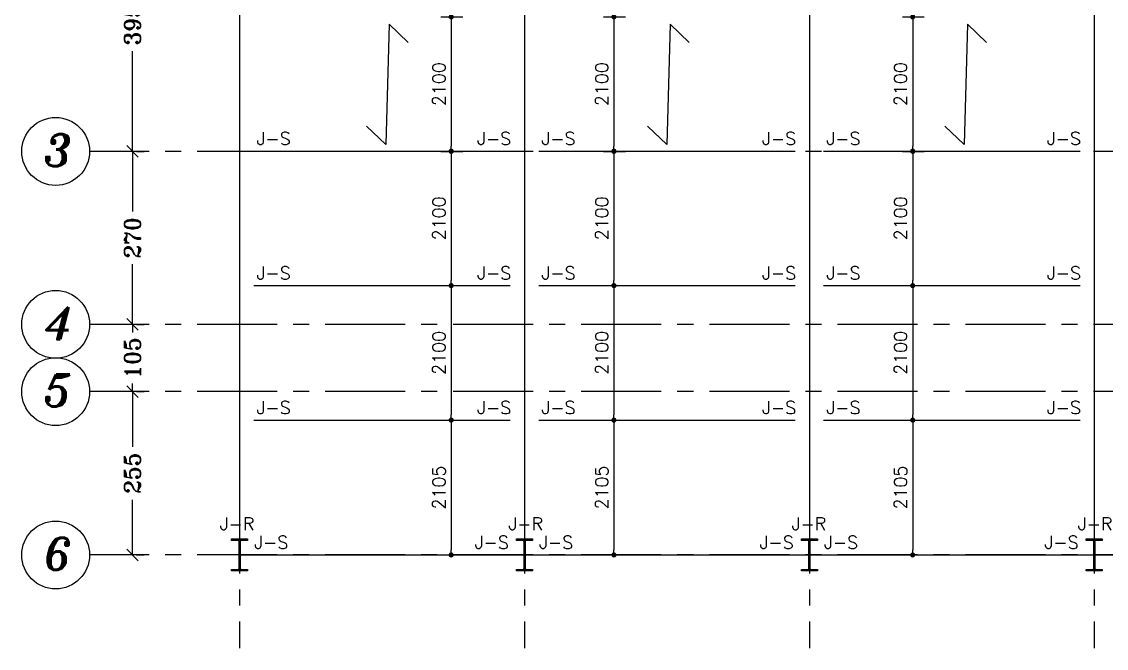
# Model space of a CAD drawing. Header units: inches. Extents: x 1387 to 2676, y -3005 to -2136.
# Drawn here: x 2567.57 to 2584.51, y -2603.45 to -2593.66 of the extents above; entities that cross this region are included whole.
import ezdxf
from ezdxf.enums import TextEntityAlignment as Align

# ---------------------------------------------------------------- set-up
doc = ezdxf.new("R2010")
doc.units = ezdxf.units.IN
doc.header["$MEASUREMENT"] = 0
doc.linetypes.add('CENTER', pattern=[2, 1.25, -0.25, 0.25, -0.25])
doc.linetypes.add('DASHDOTX2', pattern=[2, 1, -0.5, 0, -0.5])
for name, color, linetype in [('1', 1, 'Continuous'), ('3G', 3, 'Continuous'), ('6M', 6, 'Continuous'), ('AA-IPE300', 27, 'Continuous'), ('Ax', 1, 'DASHDOTX2'), ('AXE', 1, 'CENTER'), ('DIM', 8, 'Continuous'), ('Layer4', 118, 'Continuous'), ('MEMBER TEXT', 7, 'Continuous'), ('text1', 255, 'Continuous')]:
    doc.layers.add(name, color=color, linetype=linetype)
doc.styles.add('ITALICT', font='italict')
doc.styles.add('ROMANS', font='ROMANS')
doc.styles.add('ROMANT', font='romant')
doc.dimstyles.new('1-100r', dxfattribs={"dimscale": 0, "dimtxt": 0.25, "dimasz": 0.18, "dimexe": 0.18, "dimexo": 0.0625, "dimgap": 0.09, "dimtad": 0, "dimdec": 0, "dimlfac": 100, "dimzin": 0, "dimdsep": 46, "dimtxsty": 'ROMANT', "dimblk": 'OBLIQUE', "dimcen": 0.09, "dimclrd": 1, "dimclre": 1, "dimclrt": 2, "dimadec": 0, "dimazin": 0, "dimtfac": 1, "dimtdec": 0, "dimtofl": 0, "dimtmove": 2, "dimatfit": 3, "dimldrblk": 'OBLIQUE', "dimfxl": 0.18, "dimtolj": 1, "dimtzin": 0, "dimarcsym": 0})
doc.dimstyles.new('Copy of 1-100', dxfattribs={"dimtxt": 0.2, "dimasz": 0.08, "dimexe": 0.18, "dimexo": 0.0625, "dimgap": 0.09, "dimtad": 1, "dimdec": 0, "dimlfac": 1000, "dimdsep": 46, "dimtxsty": 'ROMANT', "dimblk": 'DOT', "dimcen": 0.09, "dimclrd": 1, "dimclre": 1, "dimclrt": 3, "dimadec": 0, "dimazin": 0, "dimtfac": 1, "dimtdec": 0, "dimtix": 1, "dimtofl": 0, "dimtmove": 2, "dimatfit": 3, "dimldrblk": 'DOT', "dimfxl": 1, "dimtolj": 1, "dimarcsym": 0})

# ---------------------------------------------------------------- blocks, each defined once
blk = doc.blocks.new('_Oblique')
at = {"color": 0, "linetype": 'ByBlock', "lineweight": -2}
blk.add_line((-0.5, -0.5), (0.5, 0.5), dxfattribs=at)
blk = doc.blocks.new('*D338')
at = {"layer": 'Defpoints', "color": 0, "ltscale": 0.05, "transparency": 16777216}
for p in [(2569.366, -2591.736), (2569.304, -2595.688), (2569.304, -2595.688)]:
    blk.add_point(p, dxfattribs=at)
at = {"layer": 'Layer4', "color": 1, "lineweight": -2, "ltscale": 0.05, "transparency": 16777216}
for p, q in [((2569.304, -2591.736), (2569.124, -2591.736)), ((2569.304, -2591.736), (2569.304, -2593.3)), ((2569.304, -2595.688), (2569.304, -2594.123)), ((2569.367, -2595.688), (2569.484, -2595.688))]:
    blk.add_line(p, q, dxfattribs=at)
at = {"layer": 'Layer4', "color": 1, "lineweight": -2, "ltscale": 0.05, "transparency": 16777216, "xscale": 0.18, "yscale": 0.18, "zscale": 0.18}
for p, rotation in [((2569.304, -2591.736), 90), ((2569.304, -2595.688), 270)]:
    blk.add_blockref('_Oblique', p, dxfattribs=dict(at, rotation=rotation))
at = {"layer": 'Layer4', "color": 2, "ltscale": 0.05, "transparency": 16777216, "insert": (2569.304, -2593.712), "char_height": 0.25, "attachment_point": 5, "rotation": 90, "style": 'ROMANT'}
blk.add_mtext('\\A1;395', dxfattribs=at)
blk = doc.blocks.new('*D339')
at = {"layer": 'Defpoints', "color": 0, "ltscale": 0.05, "transparency": 16777216}
for p in [(2569.304, -2598.388), (2569.304, -2599.438), (2569.304, -2599.438)]:
    blk.add_point(p, dxfattribs=at)
at = {"layer": 'Layer4', "color": 1, "lineweight": -2, "ltscale": 0.05, "transparency": 16777216}
for p, q in [((2569.304, -2598.388), (2569.304, -2598.514)), ((2569.367, -2598.388), (2569.484, -2598.388)), ((2569.304, -2599.438), (2569.304, -2599.313)), ((2569.367, -2599.438), (2569.484, -2599.438))]:
    blk.add_line(p, q, dxfattribs=at)
at = {"layer": 'Layer4', "color": 1, "lineweight": -2, "ltscale": 0.05, "transparency": 16777216, "xscale": 0.18, "yscale": 0.18, "zscale": 0.18}
for p, rotation in [((2569.304, -2598.388), 90), ((2569.304, -2599.438), 270)]:
    blk.add_blockref('_Oblique', p, dxfattribs=dict(at, rotation=rotation))
at = {"layer": 'Layer4', "color": 2, "ltscale": 0.05, "transparency": 16777216, "insert": (2569.304, -2598.913), "char_height": 0.25, "attachment_point": 5, "rotation": 90, "style": 'ROMANT'}
blk.add_mtext('\\A1;105', dxfattribs=at)
blk = doc.blocks.new('*D340')
at = {"layer": 'Defpoints', "color": 0, "ltscale": 0.05, "transparency": 16777216}
for p in [(2569.304, -2599.438), (2569.304, -2601.988), (2569.304, -2601.988)]:
    blk.add_point(p, dxfattribs=at)
at = {"layer": 'Layer4', "color": 1, "lineweight": -2, "ltscale": 0.05, "transparency": 16777216}
for p, q in [((2569.304, -2599.438), (2569.304, -2600.302)), ((2569.367, -2599.438), (2569.484, -2599.438)), ((2569.304, -2601.988), (2569.304, -2601.125)), ((2569.367, -2601.988), (2569.484, -2601.988))]:
    blk.add_line(p, q, dxfattribs=at)
at = {"layer": 'Layer4', "color": 1, "lineweight": -2, "ltscale": 0.05, "transparency": 16777216, "xscale": 0.18, "yscale": 0.18, "zscale": 0.18}
for p, rotation in [((2569.304, -2599.438), 90), ((2569.304, -2601.988), 270)]:
    blk.add_blockref('_Oblique', p, dxfattribs=dict(at, rotation=rotation))
at = {"layer": 'Layer4', "color": 2, "ltscale": 0.05, "transparency": 16777216, "insert": (2569.304, -2600.713), "char_height": 0.25, "attachment_point": 5, "rotation": 90, "style": 'ROMANT'}
blk.add_mtext('\\A1;255', dxfattribs=at)
blk = doc.blocks.new('*D331')
at = {"layer": 'Defpoints', "color": 0, "ltscale": 0.05, "transparency": 16777216}
for p in [(2569.304, -2595.688), (2569.304, -2598.388), (2569.304, -2598.388)]:
    blk.add_point(p, dxfattribs=at)
at = {"layer": 'Layer4', "color": 1, "lineweight": -2, "ltscale": 0.05, "transparency": 16777216}
for p, q in [((2569.304, -2595.688), (2569.304, -2596.627)), ((2569.367, -2595.688), (2569.484, -2595.688)), ((2569.304, -2598.388), (2569.304, -2597.45)), ((2569.367, -2598.388), (2569.484, -2598.388))]:
    blk.add_line(p, q, dxfattribs=at)
at = {"layer": 'Layer4', "color": 1, "lineweight": -2, "ltscale": 0.05, "transparency": 16777216, "xscale": 0.18, "yscale": 0.18, "zscale": 0.18}
for p, rotation in [((2569.304, -2595.688), 90), ((2569.304, -2598.388), 270)]:
    blk.add_blockref('_Oblique', p, dxfattribs=dict(at, rotation=rotation))
at = {"layer": 'Layer4', "color": 2, "ltscale": 0.05, "transparency": 16777216, "insert": (2569.304, -2597.038), "char_height": 0.25, "attachment_point": 5, "rotation": 90, "style": 'ROMANT'}
blk.add_mtext('\\A1;270', dxfattribs=at)
blk = doc.blocks.new('DOT')
at = {"layer": 'DIM', "color": 0, "linetype": 'ByBlock'}
blk.add_line((-0.5, 0), (-1, 0), dxfattribs=at)
at = {"layer": 'DIM', "color": 0, "linetype": 'ByBlock', "const_width": 0.5}
blk.add_lwpolyline([(-0.25, 0, 1), (0.25, 0, 1)], format="xyb", close=True, dxfattribs=at)
blk = doc.blocks.new('*D341')
at = {"color": 1, "lineweight": -2, "transparency": 16777216}
for p, q in [((2574.121, -2599.883), (2574.462, -2599.883)), ((2574.282, -2599.963), (2574.282, -2601.908)), ((2574.121, -2601.988), (2574.462, -2601.988))]:
    blk.add_line(p, q, dxfattribs=at)
at = {"layer": 'Defpoints', "color": 0, "transparency": 16777216}
for p in [(2574.058, -2599.883), (2574.058, -2601.988), (2574.282, -2601.988)]:
    blk.add_point(p, dxfattribs=at)
at = {"color": 1, "lineweight": -2, "transparency": 16777216, "xscale": 0.08, "yscale": 0.08, "zscale": 0.08}
for p, rotation in [((2574.282, -2599.883), 90), ((2574.282, -2601.988), 270)]:
    blk.add_blockref('DOT', p, dxfattribs=dict(at, rotation=rotation))
at = {"color": 3, "transparency": 16777216, "insert": (2574.092, -2600.936), "char_height": 0.2, "attachment_point": 5, "rotation": 90, "style": 'ROMANT'}
blk.add_mtext('\\A1;2105', dxfattribs=at)
blk = doc.blocks.new('_Dot')
at = {"layer": 'DIM', "color": 0, "lineweight": -2}
blk.add_line((-0.5, 0), (-1, 0), dxfattribs=at)
at = {"layer": 'DIM', "color": 0, "const_width": 0.5}
blk.add_lwpolyline([(-0.25, 0, 1), (0.25, 0, 1)], format="xyb", close=True, dxfattribs=at)
blk = doc.blocks.new('*D342')
at = {"color": 1, "lineweight": -2, "transparency": 16777216}
for p, q in [((2574.121, -2597.783), (2574.462, -2597.783)), ((2574.282, -2597.863), (2574.282, -2599.803)), ((2574.121, -2599.883), (2574.462, -2599.883))]:
    blk.add_line(p, q, dxfattribs=at)
at = {"layer": 'Defpoints', "color": 0, "transparency": 16777216}
for p in [(2574.058, -2597.783), (2574.058, -2599.883), (2574.282, -2599.883)]:
    blk.add_point(p, dxfattribs=at)
at = {"color": 1, "lineweight": -2, "transparency": 16777216, "xscale": 0.08, "yscale": 0.08, "zscale": 0.08}
for p, rotation in [((2574.282, -2597.783), 90), ((2574.282, -2599.883), 270)]:
    blk.add_blockref('DOT', p, dxfattribs=dict(at, rotation=rotation))
at = {"color": 3, "transparency": 16777216, "insert": (2574.092, -2598.833), "char_height": 0.2, "attachment_point": 5, "rotation": 90, "style": 'ROMANT'}
blk.add_mtext('\\A1;2100', dxfattribs=at)
blk = doc.blocks.new('*D343')
at = {"color": 1, "lineweight": -2, "transparency": 16777216}
for p, q in [((2574.121, -2595.683), (2574.462, -2595.683)), ((2574.282, -2595.763), (2574.282, -2597.703)), ((2574.121, -2597.783), (2574.462, -2597.783))]:
    blk.add_line(p, q, dxfattribs=at)
at = {"layer": 'Defpoints', "color": 0, "transparency": 16777216}
for p in [(2574.058, -2595.683), (2574.058, -2597.783), (2574.282, -2597.783)]:
    blk.add_point(p, dxfattribs=at)
at = {"color": 1, "lineweight": -2, "transparency": 16777216, "xscale": 0.08, "yscale": 0.08, "zscale": 0.08}
for p, rotation in [((2574.282, -2595.683), 90), ((2574.282, -2597.783), 270)]:
    blk.add_blockref('DOT', p, dxfattribs=dict(at, rotation=rotation))
at = {"color": 3, "transparency": 16777216, "insert": (2574.092, -2596.733), "char_height": 0.2, "attachment_point": 5, "rotation": 90, "style": 'ROMANT'}
blk.add_mtext('\\A1;2100', dxfattribs=at)
blk = doc.blocks.new('*D344')
at = {"color": 1, "lineweight": -2, "transparency": 16777216}
for p, q in [((2574.121, -2593.588), (2574.462, -2593.588)), ((2574.282, -2593.668), (2574.282, -2595.608)), ((2574.121, -2595.688), (2574.462, -2595.688))]:
    blk.add_line(p, q, dxfattribs=at)
at = {"layer": 'Defpoints', "color": 0, "transparency": 16777216}
for p in [(2574.058, -2593.588), (2574.058, -2595.688), (2574.282, -2595.688)]:
    blk.add_point(p, dxfattribs=at)
at = {"color": 1, "lineweight": -2, "transparency": 16777216, "xscale": 0.08, "yscale": 0.08, "zscale": 0.08}
for p, rotation in [((2574.282, -2593.588), 90), ((2574.282, -2595.688), 270)]:
    blk.add_blockref('DOT', p, dxfattribs=dict(at, rotation=rotation))
at = {"color": 3, "transparency": 16777216, "insert": (2574.092, -2594.638), "char_height": 0.2, "attachment_point": 5, "rotation": 90, "style": 'ROMANT'}
blk.add_mtext('\\A1;2100', dxfattribs=at)
blk = doc.blocks.new('*D546')
at = {"color": 1, "lineweight": -2, "transparency": 16777216}
for p, q in [((2576.662, -2599.883), (2577.004, -2599.883)), ((2576.824, -2599.963), (2576.824, -2601.908)), ((2576.662, -2601.988), (2577.004, -2601.988))]:
    blk.add_line(p, q, dxfattribs=at)
at = {"layer": 'Defpoints', "color": 0, "transparency": 16777216}
for p in [(2576.6, -2599.883), (2576.6, -2601.988), (2576.824, -2601.988)]:
    blk.add_point(p, dxfattribs=at)
at = {"color": 1, "lineweight": -2, "transparency": 16777216, "xscale": 0.08, "yscale": 0.08, "zscale": 0.08}
for p, rotation in [((2576.824, -2599.883), 90), ((2576.824, -2601.988), 270)]:
    blk.add_blockref('DOT', p, dxfattribs=dict(at, rotation=rotation))
at = {"color": 3, "transparency": 16777216, "insert": (2576.634, -2600.936), "char_height": 0.2, "attachment_point": 5, "rotation": 90, "style": 'ROMANT'}
blk.add_mtext('\\A1;2105', dxfattribs=at)
blk = doc.blocks.new('*D547')
at = {"color": 1, "lineweight": -2, "transparency": 16777216}
for p, q in [((2576.662, -2597.783), (2577.004, -2597.783)), ((2576.824, -2597.863), (2576.824, -2599.803)), ((2576.662, -2599.883), (2577.004, -2599.883))]:
    blk.add_line(p, q, dxfattribs=at)
at = {"layer": 'Defpoints', "color": 0, "transparency": 16777216}
for p in [(2576.6, -2597.783), (2576.6, -2599.883), (2576.824, -2599.883)]:
    blk.add_point(p, dxfattribs=at)
at = {"color": 1, "lineweight": -2, "transparency": 16777216, "xscale": 0.08, "yscale": 0.08, "zscale": 0.08}
for p, rotation in [((2576.824, -2597.783), 90), ((2576.824, -2599.883), 270)]:
    blk.add_blockref('DOT', p, dxfattribs=dict(at, rotation=rotation))
at = {"color": 3, "transparency": 16777216, "insert": (2576.634, -2598.833), "char_height": 0.2, "attachment_point": 5, "rotation": 90, "style": 'ROMANT'}
blk.add_mtext('\\A1;2100', dxfattribs=at)
blk = doc.blocks.new('*D548')
at = {"color": 1, "lineweight": -2, "transparency": 16777216}
for p, q in [((2576.662, -2595.683), (2577.004, -2595.683)), ((2576.824, -2595.763), (2576.824, -2597.703)), ((2576.662, -2597.783), (2577.004, -2597.783))]:
    blk.add_line(p, q, dxfattribs=at)
at = {"layer": 'Defpoints', "color": 0, "transparency": 16777216}
for p in [(2576.6, -2595.683), (2576.6, -2597.783), (2576.824, -2597.783)]:
    blk.add_point(p, dxfattribs=at)
at = {"color": 1, "lineweight": -2, "transparency": 16777216, "xscale": 0.08, "yscale": 0.08, "zscale": 0.08}
for p, rotation in [((2576.824, -2595.683), 90), ((2576.824, -2597.783), 270)]:
    blk.add_blockref('DOT', p, dxfattribs=dict(at, rotation=rotation))
at = {"color": 3, "transparency": 16777216, "insert": (2576.634, -2596.733), "char_height": 0.2, "attachment_point": 5, "rotation": 90, "style": 'ROMANT'}
blk.add_mtext('\\A1;2100', dxfattribs=at)
blk = doc.blocks.new('*D549')
at = {"color": 1, "lineweight": -2, "transparency": 16777216}
for p, q in [((2576.662, -2593.588), (2577.004, -2593.588)), ((2576.824, -2593.668), (2576.824, -2595.608)), ((2576.662, -2595.688), (2577.004, -2595.688))]:
    blk.add_line(p, q, dxfattribs=at)
at = {"layer": 'Defpoints', "color": 0, "transparency": 16777216}
for p in [(2576.6, -2593.588), (2576.6, -2595.688), (2576.824, -2595.688)]:
    blk.add_point(p, dxfattribs=at)
at = {"color": 1, "lineweight": -2, "transparency": 16777216, "xscale": 0.08, "yscale": 0.08, "zscale": 0.08}
for p, rotation in [((2576.824, -2593.588), 90), ((2576.824, -2595.688), 270)]:
    blk.add_blockref('DOT', p, dxfattribs=dict(at, rotation=rotation))
at = {"color": 3, "transparency": 16777216, "insert": (2576.634, -2594.638), "char_height": 0.2, "attachment_point": 5, "rotation": 90, "style": 'ROMANT'}
blk.add_mtext('\\A1;2100', dxfattribs=at)
blk = doc.blocks.new('*D553')
at = {"color": 1, "lineweight": -2, "transparency": 16777216}
for p, q in [((2581.33, -2599.883), (2581.671, -2599.883)), ((2581.491, -2599.963), (2581.491, -2601.908)), ((2581.33, -2601.988), (2581.671, -2601.988))]:
    blk.add_line(p, q, dxfattribs=at)
at = {"layer": 'Defpoints', "color": 0, "transparency": 16777216}
for p in [(2581.267, -2599.883), (2581.267, -2601.988), (2581.491, -2601.988)]:
    blk.add_point(p, dxfattribs=at)
at = {"color": 1, "lineweight": -2, "transparency": 16777216, "xscale": 0.08, "yscale": 0.08, "zscale": 0.08}
for p, rotation in [((2581.491, -2599.883), 90), ((2581.491, -2601.988), 270)]:
    blk.add_blockref('DOT', p, dxfattribs=dict(at, rotation=rotation))
at = {"color": 3, "transparency": 16777216, "insert": (2581.301, -2600.936), "char_height": 0.2, "attachment_point": 5, "rotation": 90, "style": 'ROMANT'}
blk.add_mtext('\\A1;2105', dxfattribs=at)
blk = doc.blocks.new('*D554')
at = {"color": 1, "lineweight": -2, "transparency": 16777216}
for p, q in [((2581.33, -2597.783), (2581.671, -2597.783)), ((2581.491, -2597.863), (2581.491, -2599.803)), ((2581.33, -2599.883), (2581.671, -2599.883))]:
    blk.add_line(p, q, dxfattribs=at)
at = {"layer": 'Defpoints', "color": 0, "transparency": 16777216}
for p in [(2581.267, -2597.783), (2581.267, -2599.883), (2581.491, -2599.883)]:
    blk.add_point(p, dxfattribs=at)
at = {"color": 1, "lineweight": -2, "transparency": 16777216, "xscale": 0.08, "yscale": 0.08, "zscale": 0.08}
for p, rotation in [((2581.491, -2597.783), 90), ((2581.491, -2599.883), 270)]:
    blk.add_blockref('DOT', p, dxfattribs=dict(at, rotation=rotation))
at = {"color": 3, "transparency": 16777216, "insert": (2581.301, -2598.833), "char_height": 0.2, "attachment_point": 5, "rotation": 90, "style": 'ROMANT'}
blk.add_mtext('\\A1;2100', dxfattribs=at)
blk = doc.blocks.new('*D555')
at = {"color": 1, "lineweight": -2, "transparency": 16777216}
for p, q in [((2581.33, -2595.683), (2581.671, -2595.683)), ((2581.491, -2595.763), (2581.491, -2597.703)), ((2581.33, -2597.783), (2581.671, -2597.783))]:
    blk.add_line(p, q, dxfattribs=at)
at = {"layer": 'Defpoints', "color": 0, "transparency": 16777216}
for p in [(2581.267, -2595.683), (2581.267, -2597.783), (2581.491, -2597.783)]:
    blk.add_point(p, dxfattribs=at)
at = {"color": 1, "lineweight": -2, "transparency": 16777216, "xscale": 0.08, "yscale": 0.08, "zscale": 0.08}
for p, rotation in [((2581.491, -2595.683), 90), ((2581.491, -2597.783), 270)]:
    blk.add_blockref('DOT', p, dxfattribs=dict(at, rotation=rotation))
at = {"color": 3, "transparency": 16777216, "insert": (2581.301, -2596.733), "char_height": 0.2, "attachment_point": 5, "rotation": 90, "style": 'ROMANT'}
blk.add_mtext('\\A1;2100', dxfattribs=at)
blk = doc.blocks.new('*D556')
at = {"color": 1, "lineweight": -2, "transparency": 16777216}
for p, q in [((2581.33, -2593.588), (2581.671, -2593.588)), ((2581.491, -2593.668), (2581.491, -2595.608)), ((2581.33, -2595.688), (2581.671, -2595.688))]:
    blk.add_line(p, q, dxfattribs=at)
at = {"layer": 'Defpoints', "color": 0, "transparency": 16777216}
for p in [(2581.267, -2593.588), (2581.267, -2595.688), (2581.491, -2595.688)]:
    blk.add_point(p, dxfattribs=at)
at = {"color": 1, "lineweight": -2, "transparency": 16777216, "xscale": 0.08, "yscale": 0.08, "zscale": 0.08}
for p, rotation in [((2581.491, -2593.588), 90), ((2581.491, -2595.688), 270)]:
    blk.add_blockref('DOT', p, dxfattribs=dict(at, rotation=rotation))
at = {"color": 3, "transparency": 16777216, "insert": (2581.301, -2594.638), "char_height": 0.2, "attachment_point": 5, "rotation": 90, "style": 'ROMANT'}
blk.add_mtext('\\A1;2100', dxfattribs=at)

msp = doc.modelspace()

# ---------------------------------------------------------------- hatches: boundary and pattern name
for points in [[(2570.970024, -2601.763103), (2570.958548, -2601.763103, 0.414414444), (2570.970024, -2601.774587)], [(2570.985024, -2601.763103), (2570.9965, -2601.763103, -0.414414444), (2570.985024, -2601.774587)], [(2575.420024, -2601.763103), (2575.408548, -2601.763103, 0.414414444), (2575.420024, -2601.774587)], [(2575.435024, -2601.763103), (2575.4465, -2601.763103, -0.414414444), (2575.435024, -2601.774587)], [(2579.870024, -2601.763103), (2579.858548, -2601.763103, 0.414414444), (2579.870024, -2601.774587)], [(2579.885024, -2601.763103), (2579.8965, -2601.763103, -0.414414444), (2579.885024, -2601.774587)], [(2584.320024, -2601.763103), (2584.308548, -2601.763103, 0.414414444), (2584.320024, -2601.774587)], [(2584.335024, -2601.763103), (2584.3465, -2601.763103, -0.414414444), (2584.335024, -2601.774587)], [(2570.970024, -2602.213143), (2570.958548, -2602.213143, -0.414414444), (2570.970024, -2602.201658)], [(2570.985024, -2602.213143), (2570.9965, -2602.213143, 0.414414444), (2570.985024, -2602.201658)], [(2575.420024, -2602.213143), (2575.408548, -2602.213143, -0.414414444), (2575.420024, -2602.201658)], [(2575.435024, -2602.213143), (2575.4465, -2602.213143, 0.414414444), (2575.435024, -2602.201658)], [(2579.870024, -2602.213143), (2579.858548, -2602.213143, -0.414414444), (2579.870024, -2602.201658)], [(2579.885024, -2602.213143), (2579.8965, -2602.213143, 0.414414444), (2579.885024, -2602.201658)], [(2584.320024, -2602.213143), (2584.308548, -2602.213143, -0.414414444), (2584.320024, -2602.201658)], [(2584.335024, -2602.213143), (2584.3465, -2602.213143, 0.414414444), (2584.335024, -2602.201658)]]:
    msp.add_hatch(color=1).paths.add_polyline_path(points)

# ---------------------------------------------------------------- linework, layer by layer
at = {"color": 1, "linetype": 'Continuous'}
for p, q in [((2573.313048, -2593.701913, -0.005), (2573.259615, -2595.579875, -0.005)), ((2573.313048, -2593.701913, -0.005), (2573.610997, -2593.985671, -0.005)), ((2577.70148, -2593.701913, -0.005), (2577.648048, -2595.579875, -0.005)), ((2577.70148, -2593.701913, -0.005), (2577.99943, -2593.985671, -0.005)), ((2582.345759, -2593.701913, -0.005), (2582.292326, -2595.579875, -0.005)), ((2582.345759, -2593.701913, -0.005), (2582.643708, -2593.985671, -0.005)), ((2572.961666, -2595.296117, -0.005), (2573.259615, -2595.579875, -0.005)), ((2577.350098, -2595.296117, -0.005), (2577.648048, -2595.579875, -0.005)), ((2581.994377, -2595.296117, -0.005), (2582.292326, -2595.579875, -0.005))]:
    msp.add_line(p, q, dxfattribs=at)
at = {"layer": '1'}
for centre in [(2568.103289, -2595.688103), (2568.103289, -2598.388103), (2568.103289, -2599.438103), (2568.103289, -2601.988103)]:
    msp.add_circle(centre, 0.53, dxfattribs=at)
at = {"layer": '3G'}
for points in [[(2570.852524, -2602.238103), (2570.852524, -2602.213103), (2570.970024, -2602.213103), (2570.970024, -2601.763103), (2570.852524, -2601.763103), (2570.852524, -2601.738103), (2571.102524, -2601.738103), (2571.102524, -2601.763103), (2570.985024, -2601.763103), (2570.985024, -2602.213103), (2571.102524, -2602.213103), (2571.102524, -2602.238103)], [(2575.302524, -2602.238103), (2575.302524, -2602.213103), (2575.420024, -2602.213103), (2575.420024, -2601.763103), (2575.302524, -2601.763103), (2575.302524, -2601.738103), (2575.552524, -2601.738103), (2575.552524, -2601.763103), (2575.435024, -2601.763103), (2575.435024, -2602.213103), (2575.552524, -2602.213103), (2575.552524, -2602.238103)], [(2579.752524, -2602.238103), (2579.752524, -2602.213103), (2579.870024, -2602.213103), (2579.870024, -2601.763103), (2579.752524, -2601.763103), (2579.752524, -2601.738103), (2580.002524, -2601.738103), (2580.002524, -2601.763103), (2579.885024, -2601.763103), (2579.885024, -2602.213103), (2580.002524, -2602.213103), (2580.002524, -2602.238103)], [(2584.202524, -2602.238103), (2584.202524, -2602.213103), (2584.320024, -2602.213103), (2584.320024, -2601.763103), (2584.202524, -2601.763103), (2584.202524, -2601.738103), (2584.452524, -2601.738103), (2584.452524, -2601.763103), (2584.335024, -2601.763103), (2584.335024, -2602.213103), (2584.452524, -2602.213103), (2584.452524, -2602.238103)]]:
    msp.add_lwpolyline(points, close=True, dxfattribs=at)
for centre, start, end in [((2570.970024, -2601.763111), 180.1579269, 270.1579269), ((2570.985024, -2601.763111), 269.8420731, 359.8420731), ((2570.985024, -2601.763111), 269.8420731, 359.8420731), ((2575.420024, -2601.763111), 180.1579269, 270.1579269), ((2575.435024, -2601.763111), 269.8420731, 359.8420731), ((2575.435024, -2601.763111), 269.8420731, 359.8420731), ((2579.870024, -2601.763111), 180.1579269, 270.1579269), ((2579.885024, -2601.763111), 269.8420731, 359.8420731), ((2579.885024, -2601.763111), 269.8420731, 359.8420731), ((2584.320024, -2601.763111), 180.1579269, 270.1579269), ((2584.335024, -2601.763111), 269.8420731, 359.8420731), ((2584.335024, -2601.763111), 269.8420731, 359.8420731), ((2570.970024, -2602.213135), 89.8420731, 179.8420731), ((2570.970024, -2602.213135), 89.8420731, 179.8420731), ((2570.985024, -2602.213135), 0.1579269, 90.1579269), ((2570.985024, -2602.213135), 0.1579269, 90.1579269), ((2570.985024, -2602.213135), 0.1579269, 90.1579269), ((2575.420024, -2602.213135), 89.8420731, 179.8420731), ((2575.420024, -2602.213135), 89.8420731, 179.8420731), ((2575.435024, -2602.213135), 0.1579269, 90.1579269), ((2575.435024, -2602.213135), 0.1579269, 90.1579269), ((2575.435024, -2602.213135), 0.1579269, 90.1579269), ((2579.870024, -2602.213135), 89.8420731, 179.8420731), ((2579.870024, -2602.213135), 89.8420731, 179.8420731), ((2579.885024, -2602.213135), 0.1579269, 90.1579269), ((2579.885024, -2602.213135), 0.1579269, 90.1579269), ((2579.885024, -2602.213135), 0.1579269, 90.1579269), ((2584.320024, -2602.213135), 89.8420731, 179.8420731), ((2584.320024, -2602.213135), 89.8420731, 179.8420731), ((2584.335024, -2602.213135), 0.1579269, 90.1579269), ((2584.335024, -2602.213135), 0.1579269, 90.1579269), ((2584.335024, -2602.213135), 0.1579269, 90.1579269)]:
    msp.add_arc(centre, 0.011476, start, end, dxfattribs=at)
at = {"layer": '6M'}
for p, q in [((2570.977524, -2587.533386), (2570.977524, -2601.738103)), ((2575.427524, -2587.533386), (2575.427524, -2601.738103)), ((2579.877524, -2587.533386), (2579.877524, -2601.738103)), ((2584.327524, -2587.533386), (2584.327524, -2601.738103))]:
    msp.add_line(p, q, dxfattribs=at)
at = {"layer": 'AA-IPE300', "color": 3}
for p, q in [((2571.200024, -2595.683386), (2575.205024, -2595.683386)), ((2575.650024, -2595.683386), (2579.655024, -2595.683386)), ((2580.100024, -2595.683386), (2584.105024, -2595.683386)), ((2571.200024, -2597.783386), (2575.205024, -2597.783386)), ((2575.650024, -2597.783386), (2579.655024, -2597.783386)), ((2580.100024, -2597.783386), (2584.105024, -2597.783386)), ((2571.200024, -2599.883386), (2575.205024, -2599.883386)), ((2575.650024, -2599.883386), (2579.655024, -2599.883386)), ((2580.100024, -2599.883386), (2584.105024, -2599.883386)), ((2570.977524, -2601.988103), (2600.593526, -2601.988103))]:
    msp.add_line(p, q, dxfattribs=at)
at = {"layer": 'Ax', "linetype": 'Continuous'}
for p, q in [((2569.466075, -2595.688103), (2568.633289, -2595.688103)), ((2569.466075, -2598.388103), (2568.633289, -2598.388103)), ((2569.466075, -2599.438103), (2568.633289, -2599.438103)), ((2569.466075, -2601.988103), (2568.633289, -2601.988103))]:
    msp.add_line(p, q, dxfattribs=at)
at = {"layer": 'AXE'}
for p, q in [((2570.977524, -2585.028509), (2570.977524, -2603.445476)), ((2575.427524, -2585.028509), (2575.427524, -2603.445476)), ((2579.877524, -2585.028509), (2579.877524, -2603.445476)), ((2584.327524, -2585.028509), (2584.327524, -2603.445476)), ((2603.564333, -2595.688103), (2569.466075, -2595.688103)), ((2603.564333, -2598.388103), (2569.466075, -2598.388103)), ((2603.564333, -2599.438103), (2569.466075, -2599.438103)), ((2603.564333, -2601.988103), (2569.466075, -2601.988103))]:
    msp.add_line(p, q, dxfattribs=at)

# ---------------------------------------------------------------- texts
at = {"layer": 'MEMBER TEXT', "color": 3, "ltscale": 2, "style": 'ROMANS'}
for s, p in [('J-S', (2571.508884, -2595.486582)), ('J-S', (2574.953594, -2595.486582)), ('J-S', (2575.958884, -2595.486582)), ('J-S', (2579.403594, -2595.486582)), ('J-S', (2580.408884, -2595.486582)), ('J-S', (2583.853594, -2595.486582)), ('J-S', (2571.508884, -2597.586582)), ('J-S', (2574.953594, -2597.586582)), ('J-S', (2575.958884, -2597.586582)), ('J-S', (2579.403594, -2597.586582)), ('J-S', (2580.408884, -2597.586582)), ('J-S', (2583.853594, -2597.586582)), ('J-S', (2571.508884, -2599.686582)), ('J-S', (2574.953594, -2599.686582)), ('J-S', (2575.958884, -2599.686582)), ('J-S', (2579.403594, -2599.686582)), ('J-S', (2580.408884, -2599.686582)), ('J-S', (2583.853594, -2599.686582)), ('J-R', (2570.93789, -2601.501867)), ('J-R', (2575.446764, -2601.501867)), ('J-R', (2579.871397, -2601.501867)), ('J-R', (2584.340724, -2601.501867)), ('J-S', (2571.471564, -2601.791299)), ('J-S', (2574.916274, -2601.791299)), ('J-S', (2575.921564, -2601.791299)), ('J-S', (2579.366274, -2601.791299)), ('J-S', (2580.371564, -2601.791299)), ('J-S', (2583.816274, -2601.791299))]:
    msp.add_text(s, height=0.2, dxfattribs=at).set_placement(p, align=Align.MIDDLE)
at = {"layer": 'text1', "style": 'ITALICT'}
for s, p in [('3', (2568.142252, -2595.669879)), ('4', (2568.142252, -2598.369879)), ('5', (2568.142252, -2599.419879)), ('6', (2568.142252, -2601.969879))]:
    msp.add_text(s, height=0.5, dxfattribs=at).set_placement(p, align=Align.MIDDLE_CENTER)

# ---------------------------------------------------------------- dimensions: what is measured, and where the dimension line sits
for base, p1, p2, picture, middle in [((2574.2822, -2595.688103), (2574.058318, -2593.588103), (2574.058318, -2595.688103), '*D344', (2574.0922, -2594.638103)), ((2576.823732, -2595.688103), (2576.599849, -2593.588103), (2576.599849, -2595.688103), '*D549', (2576.633732, -2594.638103)), ((2581.490892, -2595.688103), (2581.26701, -2593.588103), (2581.26701, -2595.688103), '*D556', (2581.300892, -2594.638103)), ((2574.2822, -2597.783386), (2574.058318, -2595.683386), (2574.058318, -2597.783386), '*D343', (2574.0922, -2596.733386)), ((2576.823732, -2597.783386), (2576.599849, -2595.683386), (2576.599849, -2597.783386), '*D548', (2576.633732, -2596.733386)), ((2581.490892, -2597.783386), (2581.26701, -2595.683386), (2581.26701, -2597.783386), '*D555', (2581.300892, -2596.733386)), ((2574.2822, -2599.883386), (2574.058318, -2597.783386), (2574.058318, -2599.883386), '*D342', (2574.0922, -2598.833386)), ((2576.823732, -2599.883386), (2576.599849, -2597.783386), (2576.599849, -2599.883386), '*D547', (2576.633732, -2598.833386)), ((2581.490892, -2599.883386), (2581.26701, -2597.783386), (2581.26701, -2599.883386), '*D554', (2581.300892, -2598.833386)), ((2574.2822, -2601.988103), (2574.058318, -2599.883386), (2574.058318, -2601.988103), '*D341', (2574.0922, -2600.935745)), ((2576.823732, -2601.988103), (2576.599849, -2599.883386), (2576.599849, -2601.988103), '*D546', (2576.633732, -2600.935745)), ((2581.490892, -2601.988103), (2581.26701, -2599.883386), (2581.26701, -2601.988103), '*D553', (2581.300892, -2600.935745))]:
    dim = msp.add_linear_dim(base=base, p1=p1, p2=p2, angle=90, dimstyle='Copy of 1-100')
    dim.commit()
    dim.dimension.update_dxf_attribs({"geometry": picture, "text_midpoint": middle})
at = {"layer": 'Layer4', "ltscale": 0.05}
for base, p1, p2, override, picture, middle in [((2569.304129, -2595.688103), (2569.366075, -2591.735745), (2569.304129, -2595.688103), {"dimscale": 1, "dimtmove": 1, "dimfxl": 0.3}, '*D338', (2569.304129, -2593.711924)), ((2569.304129, -2598.388103), (2569.304129, -2595.688103), (2569.304129, -2598.388103), {"dimscale": 1}, '*D331', (2569.304129, -2597.038103)), ((2569.304129, -2599.438103), (2569.304129, -2598.388103), (2569.304129, -2599.438103), {"dimscale": 1, "dimtmove": 1, "dimfxl": 0.3}, '*D339', (2569.304129, -2598.913103)), ((2569.304129, -2601.988103), (2569.304129, -2599.438103), (2569.304129, -2601.988103), {"dimscale": 1}, '*D340', (2569.304129, -2600.713103))]:
    dim = msp.add_linear_dim(base=base, p1=p1, p2=p2, angle=90, dimstyle='1-100r', override=override, dxfattribs=at)
    dim.commit()
    dim.dimension.update_dxf_attribs({"geometry": picture, "text_midpoint": middle})

doc.saveas('drawing.dxf')
